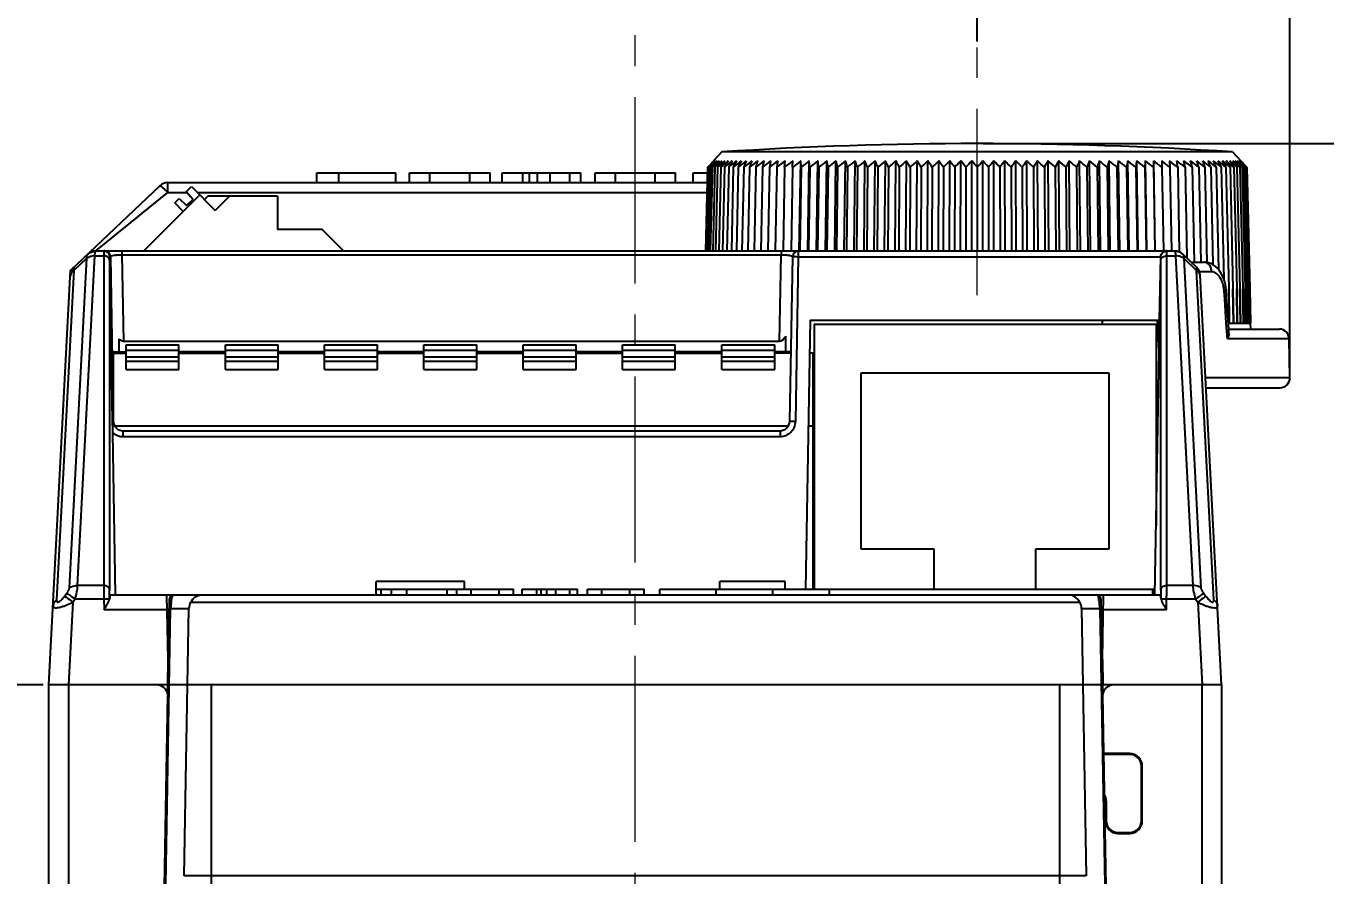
# Model space of a CAD drawing. Header units: millimetres. Extents: x 509 to 2449, y -194 to 649.
# Drawn here: x 2301.8 to 2368.3, y 471.9 to 515.4 of the extents above; entities that cross this region are included whole.
import ezdxf

# ---------------------------------------------------------------- set-up
doc = ezdxf.new("R2010")
doc.units = ezdxf.units.MM
doc.header["$PDMODE"] = 3
doc.header["$PDSIZE"] = 0.7
doc.linetypes.add('CENTER', pattern=[17.8, 10.75, -2.35, 2.35, -2.35])
doc.linetypes.add('CENTER2', pattern=[28.575, 19.05, -3.175, 3.175, -3.175])
doc.layers.get('0').update_dxf_attribs({"linetype": 'CONTINUOUS'})
doc.layers.get('Defpoints').update_dxf_attribs({"linetype": 'CONTINUOUS'})
doc.layers.add('3', color=112, linetype='CENTER', lineweight=15)
doc.layers.add('Dim', color=1, linetype='CONTINUOUS')
doc.layers.add('SU', color=7, linetype='CONTINUOUS')
doc.styles.add('OMI-1', font='arial.ttf', dxfattribs={"oblique": 1, "height": 3})
doc.dimstyles.new('1', dxfattribs={"dimtxt": 5, "dimasz": 2.5, "dimexe": 0.8, "dimexo": 0.3, "dimgap": 0.5, "dimtad": 1, "dimtoh": 1, "dimdec": 1, "dimzin": 0, "dimdsep": 46, "dimtxsty": 'OMI-1', "dimcen": 0, "dimclrd": 256, "dimclre": 256, "dimclrt": 256, "dimadec": 0, "dimazin": 0, "dimtfac": 0.8, "dimtdec": 1, "dimtix": 1, "dimtmove": 0, "dimatfit": 3, "dimfxl": 1, "dimtolj": 1, "dimtzin": 0, "dimarcsym": 0})

# ---------------------------------------------------------------- blocks, each defined once
blk = doc.blocks.new('*D4072')
at = {"layer": 'Defpoints', "color": 0}
for p in [(2350.425, 509.419), (2384.214, 353.378), (2399.547, 353.378)]:
    blk.add_point(p, dxfattribs=at)
at = {"layer": 'Dim', "lineweight": -2}
for p, q in [((2350.725, 509.419), (2400.347, 509.419)), ((2399.547, 506.919), (2399.547, 355.878)), ((2384.514, 353.378), (2400.347, 353.378))]:
    blk.add_line(p, q, dxfattribs=at)
at = {"layer": 'Dim'}
for points in [[(2399.963, 506.919), (2399.13, 506.919), (2399.547, 509.419)], [(2399.13, 355.878), (2399.963, 355.878), (2399.547, 353.378)]]:
    blk.add_solid(points, dxfattribs=at)
at = {"layer": 'Dim', "insert": (2397.515, 431.399), "char_height": 3, "attachment_point": 5, "rotation": 90, "style": 'OMI-1'}
blk.add_mtext('\\A1;156.0', dxfattribs=at)
blk = doc.blocks.new('*D4074')
at = {"layer": 'Defpoints', "color": 0}
for p in [(2290.528, 481.728), (2302.925, 481.728), (2304.525, 411.128)]:
    blk.add_point(p, dxfattribs=at)
at = {"layer": 'Dim', "lineweight": -2}
for p, q in [((2302.625, 481.728), (2289.728, 481.728)), ((2290.528, 413.628), (2290.528, 479.228)), ((2304.225, 411.128), (2289.728, 411.128))]:
    blk.add_line(p, q, dxfattribs=at)
at = {"layer": 'Dim'}
for points in [[(2290.945, 479.228), (2290.112, 479.228), (2290.528, 481.728)], [(2290.112, 413.628), (2290.945, 413.628), (2290.528, 411.128)]]:
    blk.add_solid(points, dxfattribs=at)
at = {"layer": 'Dim', "insert": (2288.497, 446.428), "char_height": 3, "attachment_point": 5, "rotation": 90, "style": 'OMI-1'}
blk.add_mtext('\\A1;70.6', dxfattribs=at)
blk = doc.blocks.new('*D4082')
at = {"layer": 'Defpoints', "color": 0}
for p in [(2350.425, 524.545), (2332.925, 521.402), (2350.425, 514.34)]:
    blk.add_point(p, dxfattribs=at)
at = {"layer": 'Dim', "lineweight": -2}
for p, q in [((2332.925, 521.702), (2332.925, 525.345)), ((2350.425, 514.64), (2350.425, 525.345)), ((2335.425, 524.545), (2347.925, 524.545))]:
    blk.add_line(p, q, dxfattribs=at)
at = {"layer": 'Dim'}
for points in [[(2335.425, 524.961), (2335.425, 524.128), (2332.925, 524.545)], [(2347.925, 524.128), (2347.925, 524.961), (2350.425, 524.545)]]:
    blk.add_solid(points, dxfattribs=at)
at = {"layer": 'Dim', "insert": (2341.675, 526.576), "char_height": 3, "attachment_point": 5, "style": 'OMI-1'}
blk.add_mtext('\\A1;17.5', dxfattribs=at)
blk = doc.blocks.new('*D4083')
at = {"layer": 'Defpoints', "color": 0}
for p in [(2332.925, 530.687), (2332.925, 530.17), (2366.416, 497.437)]:
    blk.add_point(p, dxfattribs=at)
at = {"layer": 'Dim', "lineweight": -2}
for p, q in [((2332.925, 530.47), (2332.925, 531.487)), ((2366.416, 497.737), (2366.416, 531.487)), ((2363.916, 530.687), (2335.425, 530.687))]:
    blk.add_line(p, q, dxfattribs=at)
at = {"layer": 'Dim'}
for points in [[(2335.425, 531.103), (2335.425, 530.27), (2332.925, 530.687)], [(2363.916, 530.27), (2363.916, 531.103), (2366.416, 530.687)]]:
    blk.add_solid(points, dxfattribs=at)
at = {"layer": 'Dim', "insert": (2349.671, 532.719), "char_height": 3, "attachment_point": 5, "style": 'OMI-1'}
blk.add_mtext('\\A1;33.5', dxfattribs=at)

msp = doc.modelspace()

# ---------------------------------------------------------------- linework, layer by layer
at = {"color": 7, "linetype": 'Continuous'}
for p, q in [((2337.36, 508.992), (2336.937, 508.54)), ((2363.491, 508.992), (2337.36, 508.992)), ((2363.491, 508.992), (2363.913, 508.54)), ((2336.631, 508.21), (2336.522, 503.928)), ((2336.655, 508.21), (2336.547, 503.928)), ((2336.704, 508.21), (2336.595, 503.928)), ((2336.701, 508.284), (2336.631, 508.21)), ((2336.728, 508.284), (2336.655, 508.21)), ((2336.776, 508.21), (2336.668, 503.928)), ((2336.79, 508.295), (2336.704, 508.21)), ((2336.872, 508.21), (2336.766, 503.928)), ((2336.853, 508.284), (2336.776, 508.21)), ((2336.952, 508.284), (2336.872, 508.21)), ((2336.993, 508.21), (2336.887, 503.928)), ((2336.9, 508.247), (2336.928, 508.284)), ((2336.944, 508.535), (2336.909, 508.499)), ((2336.912, 508.499), (2336.944, 508.535)), ((2336.979, 508.535), (2336.943, 508.499)), ((2336.949, 508.499), (2336.979, 508.535)), ((2336.98, 508.464), (2337.038, 508.535)), ((2337.074, 508.284), (2336.993, 508.21)), ((2337.136, 508.21), (2337.032, 503.928)), ((2337.041, 508.278), (2337.045, 508.284)), ((2337.066, 508.464), (2337.121, 508.535)), ((2337.231, 508.293), (2337.136, 508.21)), ((2337.175, 508.464), (2337.227, 508.535)), ((2337.303, 508.21), (2337.2, 503.928)), ((2337.412, 508.304), (2337.303, 508.21)), ((2337.412, 508.304), (2337.303, 508.21)), ((2337.307, 508.464), (2337.356, 508.535)), ((2337.493, 508.21), (2337.391, 503.928)), ((2337.463, 508.464), (2337.508, 508.535)), ((2337.706, 508.21), (2337.606, 503.928)), ((2337.941, 508.21), (2337.843, 503.928)), ((2338.198, 508.21), (2338.102, 503.928)), ((2338.476, 508.21), (2338.382, 503.928)), ((2338.776, 508.21), (2338.684, 503.928)), ((2339.096, 508.21), (2339.006, 503.928)), ((2339.435, 508.21), (2339.349, 503.928)), ((2339.794, 508.21), (2339.711, 503.928)), ((2340.172, 508.21), (2340.091, 503.928)), ((2340.567, 508.21), (2340.49, 503.928)), ((2340.567, 508.21), (2340.589, 508.535)), ((2340.98, 508.21), (2340.906, 503.928)), ((2340.98, 508.21), (2340.984, 508.535)), ((2341.32, 503.928), (2341.396, 508.535)), ((2341.41, 508.21), (2341.339, 503.928)), ((2341.41, 508.21), (2341.396, 508.535)), ((2341.751, 503.928), (2341.824, 508.535)), ((2341.855, 508.21), (2341.788, 503.928)), ((2342.198, 503.928), (2342.267, 508.535)), ((2342.315, 508.21), (2342.252, 503.928)), ((2342.659, 503.928), (2342.724, 508.535)), ((2342.79, 508.21), (2342.73, 503.928)), ((2343.134, 503.928), (2343.195, 508.535)), ((2343.278, 508.21), (2343.222, 503.928)), ((2343.621, 503.928), (2343.679, 508.535)), ((2343.778, 508.21), (2343.726, 503.928)), ((2344.121, 503.928), (2344.174, 508.535)), ((2344.291, 508.21), (2344.242, 503.928)), ((2344.631, 503.928), (2344.68, 508.535)), ((2344.813, 508.21), (2344.769, 503.928)), ((2345.152, 503.928), (2345.196, 508.535)), ((2345.346, 508.21), (2345.306, 503.928)), ((2345.682, 503.928), (2345.722, 508.535)), ((2345.888, 508.21), (2345.852, 503.928)), ((2346.22, 503.928), (2346.256, 508.535)), ((2346.437, 508.21), (2346.406, 503.928)), ((2346.766, 503.928), (2346.797, 508.535)), ((2346.994, 508.21), (2346.967, 503.928)), ((2347.318, 503.928), (2347.344, 508.535)), ((2347.557, 508.21), (2347.534, 503.928)), ((2347.875, 503.928), (2347.897, 508.535)), ((2348.124, 508.21), (2348.106, 503.928)), ((2348.437, 503.928), (2348.454, 508.535)), ((2348.696, 508.21), (2348.682, 503.928)), ((2349.003, 503.928), (2349.015, 508.535)), ((2349.271, 508.21), (2349.262, 503.928)), ((2349.571, 503.928), (2349.578, 508.535)), ((2349.848, 508.21), (2349.843, 503.928)), ((2350.14, 503.928), (2350.143, 508.535)), ((2350.425, 508.21), (2350.425, 503.928)), ((2350.71, 503.928), (2350.708, 508.535)), ((2351.003, 508.21), (2351.008, 503.928)), ((2351.28, 503.928), (2351.273, 508.535)), ((2351.58, 508.21), (2351.589, 503.928)), ((2351.848, 503.928), (2351.836, 508.535)), ((2352.155, 508.21), (2352.168, 503.928)), ((2352.413, 503.928), (2352.397, 508.535)), ((2352.726, 508.21), (2352.744, 503.928)), ((2352.975, 503.928), (2352.954, 508.535)), ((2353.294, 508.21), (2353.317, 503.928)), ((2353.533, 503.928), (2353.507, 508.535)), ((2353.857, 508.21), (2353.884, 503.928)), ((2354.085, 503.928), (2354.054, 508.535)), ((2354.413, 508.21), (2354.445, 503.928)), ((2354.63, 503.928), (2354.595, 508.535)), ((2354.963, 508.21), (2354.999, 503.928)), ((2355.169, 503.928), (2355.129, 508.535)), ((2355.504, 508.21), (2355.544, 503.928)), ((2355.699, 503.928), (2355.654, 508.535)), ((2356.037, 508.21), (2356.081, 503.928)), ((2356.219, 503.928), (2356.171, 508.535)), ((2356.56, 508.21), (2356.608, 503.928)), ((2356.73, 503.928), (2356.677, 508.535)), ((2357.072, 508.21), (2357.125, 503.928)), ((2357.229, 503.928), (2357.172, 508.535)), ((2357.573, 508.21), (2357.629, 503.928)), ((2357.717, 503.928), (2357.656, 508.535)), ((2358.061, 508.21), (2358.121, 503.928)), ((2358.192, 503.928), (2358.126, 508.535)), ((2358.535, 508.21), (2358.599, 503.928)), ((2358.653, 503.928), (2358.584, 508.535)), ((2358.996, 508.21), (2359.063, 503.928)), ((2359.099, 503.928), (2359.027, 508.535)), ((2359.454, 508.535), (2359.441, 508.21)), ((2359.441, 508.21), (2359.512, 503.928)), ((2359.531, 503.928), (2359.454, 508.535)), ((2359.866, 508.535), (2359.87, 508.21)), ((2359.87, 508.21), (2359.945, 503.928)), ((2360.262, 508.535), (2360.283, 508.21)), ((2360.283, 508.21), (2360.361, 503.928)), ((2360.679, 508.21), (2360.76, 503.881)), ((2361.056, 508.21), (2361.147, 503.567)), ((2361.415, 508.21), (2361.514, 503.35)), ((2361.755, 508.21), (2361.856, 503.35)), ((2362.075, 508.21), (2362.179, 503.335)), ((2362.374, 508.21), (2362.484, 503.226)), ((2362.653, 508.21), (2362.77, 502.978)), ((2362.91, 508.21), (2363.041, 502.483)), ((2363.145, 508.21), (2363.29, 501.989)), ((2363.343, 508.535), (2363.388, 508.464)), ((2363.357, 508.21), (2363.505, 501.989)), ((2363.547, 508.21), (2363.438, 508.304)), ((2363.547, 508.21), (2363.438, 508.304)), ((2363.495, 508.535), (2363.543, 508.464)), ((2363.547, 508.21), (2363.698, 501.989)), ((2363.714, 508.21), (2363.62, 508.293)), ((2363.624, 508.535), (2363.676, 508.464)), ((2363.714, 508.21), (2363.867, 501.989)), ((2363.73, 508.535), (2363.785, 508.464)), ((2363.858, 508.21), (2363.779, 508.282)), ((2363.806, 508.284), (2363.809, 508.278)), ((2363.813, 508.535), (2363.87, 508.464)), ((2363.858, 508.21), (2364.012, 501.989)), ((2363.872, 508.535), (2363.902, 508.499)), ((2363.907, 508.499), (2363.872, 508.535)), ((2363.978, 508.21), (2363.899, 508.284)), ((2363.907, 508.535), (2363.939, 508.499)), ((2363.941, 508.499), (2363.907, 508.535)), ((2363.923, 508.284), (2363.95, 508.247)), ((2363.978, 508.21), (2364.133, 501.989)), ((2364.075, 508.21), (2363.997, 508.284)), ((2364.147, 508.21), (2364.061, 508.295)), ((2364.075, 508.21), (2364.231, 501.989)), ((2364.195, 508.21), (2364.123, 508.284)), ((2364.147, 508.21), (2364.304, 501.989)), ((2364.22, 508.21), (2364.15, 508.284)), ((2364.195, 508.21), (2364.353, 501.989)), ((2364.22, 508.21), (2364.378, 501.989)), ((2316.639, 507.428), (2316.639, 507.928)), ((2316.639, 507.928), (2320.683, 507.928)), ((2317.757, 507.428), (2317.757, 507.928)), ((2320.684, 507.428), (2320.684, 507.928)), ((2321.381, 507.428), (2321.381, 507.928)), ((2321.381, 507.928), (2325.497, 507.928)), ((2322.423, 507.428), (2322.423, 507.928)), ((2324.456, 507.428), (2324.456, 507.928)), ((2325.497, 507.428), (2325.497, 507.928)), ((2326.125, 507.428), (2326.125, 507.928)), ((2326.125, 507.928), (2330.137, 507.928)), ((2327.177, 507.428), (2327.177, 507.928)), ((2327.508, 507.428), (2327.508, 507.928)), ((2327.919, 507.428), (2327.919, 507.928)), ((2328.577, 507.428), (2328.577, 507.928)), ((2329.583, 507.428), (2329.583, 507.928)), ((2330.138, 507.428), (2330.138, 507.928)), ((2330.867, 507.428), (2330.867, 507.928)), ((2330.867, 507.928), (2334.983, 507.928)), ((2331.909, 507.428), (2331.909, 507.928)), ((2333.942, 507.428), (2333.942, 507.928)), ((2334.983, 507.428), (2334.983, 507.928)), ((2335.892, 507.428), (2335.892, 507.928)), ((2335.892, 507.928), (2336.648, 507.928)), ((2304.037, 502.935), (2308.599, 507.264)), ((2305.502, 504.073), (2309.012, 506.916)), ((2309.012, 506.916), (2309.012, 507.428)), ((2309.012, 507.428), (2336.635, 507.428)), ((2309.012, 506.916), (2309.977, 506.916)), ((2309.943, 506.956), (2310.215, 507.228)), ((2310.3, 506.543), (2309.943, 506.956)), ((2310.215, 507.228), (2311.44, 506.003)), ((2310.527, 506.916), (2336.622, 506.916)), ((2310.645, 506.798), (2307.775, 503.928)), ((2309.37, 506.384), (2309.597, 506.61)), ((2309.8, 505.954), (2309.37, 506.384)), ((2309.597, 506.61), (2309.959, 506.248)), ((2309.959, 506.248), (2310.3, 506.543)), ((2311.065, 506.728), (2310.89, 506.553)), ((2314.615, 506.728), (2311.065, 506.728)), ((2312.165, 506.728), (2311.44, 506.003)), ((2314.615, 506.728), (2314.615, 505.028)), ((2305.947, 504.434), (2306.681, 505.028)), ((2306.681, 505.028), (2306.909, 505.212)), ((2316.905, 505.028), (2314.615, 505.028)), ((2318.005, 503.928), (2316.905, 505.028)), ((2305.634, 504.18), (2305.809, 504.322)), ((2303.98, 486.69), (2304.864, 503.554)), ((2304.204, 502.929), (2304.864, 503.554)), ((2304.395, 486.806), (2305.28, 503.678)), ((2305.28, 503.678), (2305.732, 503.678)), ((2305.31, 503.896), (2305.323, 503.928)), ((2305.323, 503.928), (2305.586, 504.141)), ((2305.323, 503.928), (2305.739, 503.928)), ((2305.732, 503.716), (2305.732, 503.678)), ((2305.732, 503.678), (2305.732, 486.806)), ((2305.857, 503.928), (2360.107, 503.928)), ((2306.039, 503.634), (2306.036, 503.766)), ((2306.039, 503.634), (2306.036, 503.634)), ((2306.186, 495.221), (2306.041, 503.633)), ((2306.07, 503.634), (2306.217, 495.22)), ((2306.665, 503.928), (2306.665, 503.731)), ((2306.665, 503.731), (2306.742, 499.315)), ((2306.665, 503.731), (2340.386, 503.731)), ((2340.309, 499.315), (2340.386, 503.731)), ((2340.386, 503.928), (2340.386, 503.731)), ((2340.834, 495.22), (2340.981, 503.634)), ((2341.134, 495.22), (2341.281, 503.634)), ((2341.281, 503.634), (2341.281, 503.928)), ((2341.281, 503.634), (2359.814, 503.634)), ((2359.756, 500.378), (2359.812, 503.634)), ((2360.114, 503.928), (2360.527, 503.928)), ((2360.118, 486.806), (2360.118, 503.678)), ((2360.118, 503.678), (2360.571, 503.678)), ((2360.527, 503.928), (2360.541, 503.896)), ((2360.571, 503.678), (2361.455, 486.806)), ((2360.94, 503.764), (2361.64, 503.099)), ((2360.987, 503.554), (2361.871, 486.69)), ((2360.987, 503.554), (2361.647, 502.929)), ((2302.925, 481.728), (2304.037, 502.935)), ((2304.204, 502.929), (2303.321, 486.074)), ((2306.032, 503.459), (2306.032, 486.587)), ((2359.819, 486.587), (2359.819, 503.459)), ((2361.376, 503.35), (2362.031, 503.35)), ((2362.53, 486.074), (2361.647, 502.929)), ((2362.408, 502.859), (2361.795, 502.859)), ((2362.925, 481.728), (2361.826, 502.696)), ((2363.083, 501.456), (2363.054, 501.876)), ((2363.227, 500.845), (2363.156, 501.901)), ((2363.324, 500.228), (2363.29, 501.989)), ((2363.29, 501.989), (2363.313, 500.228)), ((2363.539, 500.228), (2363.505, 501.989)), ((2363.505, 501.989), (2363.53, 500.228)), ((2363.731, 500.228), (2363.698, 501.989)), ((2363.698, 501.989), (2363.723, 500.228)), ((2363.9, 500.228), (2363.867, 501.989)), ((2363.867, 501.989), (2363.893, 500.228)), ((2364.045, 500.228), (2364.012, 501.989)), ((2364.012, 501.989), (2364.039, 500.228)), ((2364.166, 500.228), (2364.133, 501.989)), ((2364.133, 501.989), (2364.161, 500.228)), ((2364.263, 500.228), (2364.231, 501.989)), ((2364.231, 501.989), (2364.259, 500.228)), ((2364.336, 500.228), (2364.304, 501.989)), ((2364.304, 501.989), (2364.333, 500.228)), ((2364.385, 500.228), (2364.353, 501.989)), ((2364.353, 501.989), (2364.383, 500.228)), ((2364.378, 501.989), (2364.409, 500.228)), ((2364.378, 501.989), (2364.408, 500.228)), ((2363.168, 500.228), (2363.083, 501.456)), ((2341.875, 500.378), (2341.635, 486.628)), ((2341.875, 500.378), (2359.757, 500.378)), ((2356.83, 500.178), (2356.827, 500.378)), ((2359.729, 498.78), (2359.645, 500.378)), ((2359.729, 498.78), (2359.757, 500.378)), ((2363.222, 499.437), (2363.168, 500.228)), ((2363.289, 499.928), (2363.227, 500.845)), ((2363.269, 500.228), (2363.313, 500.228)), ((2363.324, 500.228), (2363.53, 500.228)), ((2363.539, 500.228), (2363.723, 500.228)), ((2363.731, 500.228), (2363.893, 500.228)), ((2363.9, 500.228), (2364.039, 500.228)), ((2364.045, 500.228), (2364.161, 500.228)), ((2364.166, 500.228), (2364.259, 500.228)), ((2364.263, 500.228), (2364.333, 500.228)), ((2364.354, 500.228), (2364.383, 500.228)), ((2364.385, 500.228), (2364.408, 500.228)), ((2364.417, 499.928), (2364.411, 500.228)), ((2340.625, 498.771), (2340.625, 499.572)), ((2342.075, 500.178), (2342.075, 486.628)), ((2342.075, 500.178), (2359.575, 500.178)), ((2359.575, 500.178), (2359.575, 489.863)), ((2363.302, 499.731), (2363.289, 499.928)), ((2363.289, 499.928), (2365.883, 499.928)), ((2306.525, 498.771), (2306.525, 499.431)), ((2306.742, 499.315), (2340.309, 499.315)), ((2306.875, 497.854), (2306.875, 499.128)), ((2306.875, 499.128), (2309.575, 499.128)), ((2306.875, 498.856), (2309.575, 498.856)), ((2309.575, 497.854), (2309.575, 499.128)), ((2311.955, 497.854), (2311.955, 499.128)), ((2311.955, 499.128), (2314.655, 499.128)), ((2311.955, 498.856), (2314.655, 498.856)), ((2314.655, 497.854), (2314.655, 499.128)), ((2317.035, 497.854), (2317.035, 499.128)), ((2317.035, 499.128), (2319.735, 499.128)), ((2317.035, 498.856), (2319.735, 498.856)), ((2319.735, 497.854), (2319.735, 499.128)), ((2322.115, 497.854), (2322.115, 499.128)), ((2322.115, 499.128), (2324.815, 499.128)), ((2322.115, 498.856), (2324.815, 498.856)), ((2324.815, 497.854), (2324.815, 499.128)), ((2327.195, 497.854), (2327.195, 499.128)), ((2327.195, 499.128), (2329.895, 499.128)), ((2327.195, 498.856), (2329.895, 498.856)), ((2329.895, 497.854), (2329.895, 499.128)), ((2332.275, 497.854), (2332.275, 499.128)), ((2332.275, 499.128), (2334.975, 499.128)), ((2332.275, 498.856), (2334.975, 498.856)), ((2334.975, 497.854), (2334.975, 499.128)), ((2337.355, 497.854), (2337.355, 499.128)), ((2337.355, 499.128), (2340.065, 499.128)), ((2337.355, 498.856), (2340.065, 498.856)), ((2340.065, 497.854), (2340.065, 499.128)), ((2366.382, 499.437), (2363.222, 499.437)), ((2366.416, 497.437), (2366.382, 499.437)), ((2306.155, 498.771), (2306.875, 498.771)), ((2306.225, 495.137), (2306.225, 498.698)), ((2306.225, 498.698), (2306.875, 498.698)), ((2306.875, 498.51), (2309.575, 498.51)), ((2306.875, 498.284), (2309.575, 498.284)), ((2311.955, 498.771), (2309.575, 498.771)), ((2309.575, 498.698), (2311.955, 498.698)), ((2311.955, 498.51), (2314.655, 498.51)), ((2311.955, 498.284), (2314.655, 498.284)), ((2317.035, 498.771), (2314.655, 498.771)), ((2314.655, 498.698), (2317.035, 498.698)), ((2317.035, 498.51), (2319.735, 498.51)), ((2317.035, 498.284), (2319.735, 498.284)), ((2322.115, 498.771), (2319.735, 498.771)), ((2319.735, 498.698), (2322.115, 498.698)), ((2320.495, 498.698), (2320.496, 498.771)), ((2322.115, 498.51), (2324.815, 498.51)), ((2322.115, 498.284), (2324.815, 498.284)), ((2327.195, 498.771), (2324.815, 498.771)), ((2324.815, 498.698), (2327.195, 498.698)), ((2327.195, 498.51), (2329.895, 498.51)), ((2327.195, 498.284), (2329.895, 498.284)), ((2332.275, 498.771), (2329.895, 498.771)), ((2329.895, 498.698), (2332.275, 498.698)), ((2332.275, 498.51), (2334.975, 498.51)), ((2332.275, 498.284), (2334.975, 498.284)), ((2337.355, 498.771), (2334.975, 498.771)), ((2334.975, 498.698), (2337.355, 498.698)), ((2337.355, 498.51), (2340.065, 498.51)), ((2337.355, 498.284), (2340.065, 498.284)), ((2340.896, 498.771), (2340.065, 498.771)), ((2340.895, 498.698), (2340.065, 498.698)), ((2342.025, 498.698), (2341.846, 498.698)), ((2342.025, 486.628), (2342.025, 498.698)), ((2359.515, 486.328), (2359.729, 498.78)), ((2306.875, 497.854), (2309.575, 497.854)), ((2311.955, 497.854), (2314.655, 497.854)), ((2317.035, 497.854), (2319.735, 497.854)), ((2322.115, 497.854), (2324.815, 497.854)), ((2327.195, 497.854), (2329.895, 497.854)), ((2332.275, 497.854), (2334.975, 497.854)), ((2337.355, 497.854), (2340.065, 497.854)), ((2344.475, 497.678), (2344.475, 488.678)), ((2357.175, 497.678), (2344.475, 497.678)), ((2357.175, 488.678), (2357.175, 497.678)), ((2342.025, 497.302), (2342.075, 497.302)), ((2366.416, 497.437), (2362.102, 497.437)), ((2362.129, 496.928), (2365.917, 496.928)), ((2342.025, 495.828), (2342.075, 495.828)), ((2306.284, 494.978), (2340.767, 494.978)), ((2341.781, 494.978), (2342.025, 494.978)), ((2306.193, 494.629), (2306.192, 494.69)), ((2306.336, 486.328), (2306.193, 494.629)), ((2306.717, 494.728), (2306.717, 494.434)), ((2306.717, 494.728), (2340.334, 494.728)), ((2306.717, 494.434), (2340.334, 494.434)), ((2340.334, 494.728), (2340.334, 494.434)), ((2342.025, 494.728), (2342.075, 494.728)), ((2342.025, 493.128), (2342.075, 493.128)), ((2342.075, 490.428), (2342.025, 490.428)), ((2344.475, 488.678), (2348.225, 488.678)), ((2348.225, 486.628), (2348.225, 488.678)), ((2353.425, 486.628), (2353.425, 488.678)), ((2353.425, 488.678), (2357.175, 488.678)), ((2319.662, 486.328), (2319.662, 487.014)), ((2324.188, 487.014), (2319.662, 487.014)), ((2324.188, 486.628), (2324.188, 487.014)), ((2337.262, 486.628), (2337.262, 487.014)), ((2340.588, 487.014), (2337.262, 487.014)), ((2340.588, 486.628), (2340.588, 487.014)), ((2303.73, 486.262), (2303.845, 486.411)), ((2305.732, 486.806), (2304.395, 486.806)), ((2306.04, 486.328), (2359.81, 486.328)), ((2309.025, 483.028), (2308.968, 486.328)), ((2319.662, 486.628), (2323.306, 486.628)), ((2319.925, 486.328), (2319.925, 486.628)), ((2320.454, 486.328), (2320.454, 486.628)), ((2321.243, 486.328), (2321.243, 486.628)), ((2323.306, 486.328), (2323.306, 486.628)), ((2323.306, 486.628), (2326.699, 486.628)), ((2323.798, 486.328), (2323.798, 486.628)), ((2324.532, 486.328), (2324.532, 486.628)), ((2325.965, 486.328), (2325.965, 486.628)), ((2326.699, 486.328), (2326.699, 486.628)), ((2327.142, 486.328), (2327.142, 486.628)), ((2327.142, 486.628), (2329.971, 486.628)), ((2327.883, 486.328), (2327.883, 486.628)), ((2328.117, 486.328), (2328.117, 486.628)), ((2328.407, 486.328), (2328.407, 486.628)), ((2328.871, 486.328), (2328.871, 486.628)), ((2329.58, 486.328), (2329.58, 486.628)), ((2329.971, 486.328), (2329.971, 486.628)), ((2330.485, 486.328), (2330.485, 486.628)), ((2330.485, 486.628), (2333.387, 486.628)), ((2331.22, 486.328), (2331.22, 486.628)), ((2332.653, 486.328), (2332.653, 486.628)), ((2333.387, 486.328), (2333.387, 486.628)), ((2334.176, 486.328), (2334.176, 486.628)), ((2334.176, 486.628), (2359.52, 486.628)), ((2337.074, 486.328), (2337.074, 486.628)), ((2339.973, 486.328), (2339.973, 486.628)), ((2342.871, 486.328), (2342.871, 486.628)), ((2356.825, 483.028), (2356.883, 486.328)), ((2359.406, 486.328), (2359.406, 486.628)), ((2359.425, 486.328), (2359.425, 486.628)), ((2359.816, 486.23), (2359.815, 486.178)), ((2361.455, 486.806), (2360.118, 486.806)), ((2362.006, 486.411), (2362.121, 486.262)), ((2304.146, 485.959), (2303.924, 481.728)), ((2304.146, 485.959), (2304.261, 486.109)), ((2305.737, 486.109), (2304.261, 486.109)), ((2305.737, 486.109), (2305.746, 485.57)), ((2308.981, 485.57), (2305.746, 485.57)), ((2308.36, 443.628), (2309.102, 486.132)), ((2308.905, 471.515), (2309.151, 485.637)), ((2309.151, 485.637), (2310.094, 485.637)), ((2309.855, 471.963), (2310.094, 485.637)), ((2310.181, 485.953), (2355.669, 485.953)), ((2355.757, 485.637), (2355.996, 471.963)), ((2355.757, 485.637), (2356.699, 485.637)), ((2356.699, 485.637), (2356.946, 471.515)), ((2356.748, 486.132), (2357.49, 443.628)), ((2360.105, 485.57), (2356.87, 485.57)), ((2360.105, 485.57), (2360.114, 486.109)), ((2361.59, 486.109), (2360.114, 486.109)), ((2361.59, 486.109), (2361.705, 485.959)), ((2361.705, 485.959), (2361.927, 481.728)), ((2309.078, 484.728), (2308.996, 484.728)), ((2309.073, 484.444), (2309.001, 484.444)), ((2356.855, 484.728), (2356.773, 484.728)), ((2356.85, 484.444), (2356.778, 484.444)), ((2309.003, 481.728), (2309.025, 483.028)), ((2356.825, 483.028), (2356.848, 481.728)), ((2302.925, 409.078), (2302.925, 481.728)), ((2309.003, 481.728), (2302.925, 481.728)), ((2303.925, 481.728), (2303.925, 410.828)), ((2362.925, 481.728), (2356.848, 481.728)), ((2361.925, 410.828), (2361.925, 481.728)), ((2362.925, 481.728), (2362.925, 409.078)), ((2358.225, 478.21), (2356.887, 478.21)), ((2358.225, 478.167), (2356.887, 478.167)), ((2358.225, 478.21), (2358.225, 478.167)), ((2358.823, 474.768), (2358.824, 477.568)), ((2358.867, 477.568), (2358.824, 477.568)), ((2358.867, 474.768), (2358.867, 477.568)), ((2356.983, 475.768), (2356.983, 474.768)), ((2357.027, 475.768), (2356.983, 475.768)), ((2357.027, 475.768), (2357.027, 474.768)), ((2356.983, 474.768), (2357.027, 474.768)), ((2358.867, 474.768), (2358.823, 474.768)), ((2357.625, 474.127), (2357.625, 474.171)), ((2357.625, 474.171), (2358.225, 474.171)), ((2357.625, 474.127), (2358.225, 474.127)), ((2358.225, 474.127), (2358.225, 474.171)), ((2355.996, 471.963), (2309.855, 471.963))]:
    msp.add_line(p, q, dxfattribs=at)
for points in [[(2307.154, 505.412), (2307.418, 505.626), (2307.7, 505.854), (2308.001, 506.097), (2308.319, 506.357), (2308.656, 506.63), (2309.012, 506.916)], [(2305.323, 503.928), (2305.328, 503.934), (2305.348, 503.95), (2305.384, 503.978), (2305.435, 504.018), (2305.502, 504.073)], [(2363.156, 501.901), (2363.136, 502.093), (2363.101, 502.275), (2363.052, 502.454), (2362.989, 502.622), (2362.912, 502.776), (2362.821, 502.917), (2362.719, 503.039), (2362.61, 503.14), (2362.494, 503.221), (2362.372, 503.282), (2362.249, 503.323), (2362.127, 503.345), (2362.031, 503.35)]]:
    msp.add_lwpolyline(points, dxfattribs=at)
for centre, radius, start, end in [((2350.425, 309.419), 200, 86.25439, 93.74561), ((2369.507, 476.837), 45.443, 135.83425, 136.21201), ((2369.485, 475.75), 46.167, 134.81766, 135.19602), ((2370.031, 480.178), 43.549, 139.43427, 139.78944), ((2369.297, 474.919), 46.59, 133.82059, 134.24478), ((2370.697, 481.06), 43.448, 140.89713, 141.20258), ((2369.448, 473.828), 47.43, 132.96707, 133.40992), ((2371.272, 482.128), 43.17, 142.40654, 142.70766), ((2369.591, 472.826), 48.193, 132.1884, 132.63068), ((2372.034, 483.166), 43.071, 144.03041, 144.32593), ((2369.775, 471.867), 48.944, 131.48101, 131.92251), ((2373.46, 483.872), 43.724, 145.77514, 146.17591), ((2369.948, 471.007), 49.605, 130.84122, 131.2656), ((2374.76, 484.833), 44.153, 147.64249, 148.03106), ((2370.143, 470.212), 50.222, 130.26604, 130.67061), ((2375.944, 486.022), 44.393, 149.52881, 150.01316), ((2371.916, 467.637), 53.209, 130.13623, 130.31131), ((2370.364, 469.48), 50.799, 129.75266, 130.13782), ((2371.138, 468.17), 52.162, 129.30102, 129.86), ((2378.065, 486.86), 45.658, 151.65962, 152.12093), ((2371.446, 467.51), 52.717, 128.90408, 129.46187), ((2380.821, 487.626), 47.565, 153.92315, 154.35719), ((2371.769, 466.929), 53.209, 128.5622, 129.11892), ((2384.452, 488.311), 50.353, 156.3189, 156.72116), ((2372.105, 466.429), 53.634, 128.27368, 128.82948), ((2389.334, 488.901), 54.399, 158.84412, 159.20986), ((2372.451, 466.014), 53.986, 128.03711, 128.59217), ((2396.1, 489.383), 60.337, 161.49341, 161.8178), ((2372.805, 465.689), 54.263, 127.85135, 128.40586), ((2405.898, 489.73), 69.311, 164.25842, 164.53671), ((2373.166, 465.454), 54.46, 127.71547, 128.26966), ((2421.052, 489.9), 83.645, 167.12759, 167.35532), ((2373.532, 465.311), 54.576, 127.62883, 128.18291), ((2447.088, 489.792), 108.863, 170.08618, 170.25938), ((2373.902, 465.263), 54.609, 127.59099, 128.1452), ((2501.161, 489.104), 162.119, 173.11641, 173.23182), ((2374.275, 465.309), 54.56, 127.60177, 128.15635), ((2374.651, 465.448), 54.427, 127.66124, 128.21642), ((2375.028, 465.681), 54.212, 127.76966, 128.3257), ((2196.751, 494.512), 145.749, 5.39281, 5.52085), ((2375.408, 466.005), 53.917, 127.92758, 128.48469), ((2242.592, 493.502), 100.802, 8.39014, 8.57648), ((2375.79, 466.419), 53.545, 128.13577, 128.69417), ((2265.835, 492.795), 78.483, 11.32772, 11.56924), ((2376.173, 466.919), 53.098, 128.39523, 128.95513), ((2279.787, 492.16), 65.488, 14.18732, 14.48011), ((2376.56, 467.503), 52.581, 128.70724, 129.26882), ((2289.027, 491.52), 57.238, 16.95335, 17.29298), ((2376.95, 468.166), 51.999, 129.07334, 129.63676), ((2295.556, 490.844), 51.737, 19.6132, 19.99486), ((2377.344, 468.903), 51.358, 129.49532, 130.0607), ((2300.384, 490.118), 47.972, 22.15722, 22.576), ((2377.746, 469.71), 50.664, 129.97526, 130.54269), ((2304.081, 489.336), 45.377, 24.57869, 25.02971), ((2378.155, 470.581), 49.924, 130.51554, 131.08505), ((2306.988, 488.498), 43.61, 26.87352, 27.35212), ((2378.576, 471.51), 49.147, 131.11884, 131.6904), ((2309.325, 487.604), 42.45, 29.03997, 29.54177), ((2379.01, 472.491), 48.341, 131.78813, 132.36164), ((2311.238, 486.659), 41.748, 31.07825, 31.59926), ((2379.462, 473.517), 47.516, 132.52672, 133.10201), ((2312.831, 485.667), 41.401, 32.99016, 33.52678), ((2379.936, 474.581), 46.684, 133.33825, 133.91503), ((2314.175, 484.634), 41.333, 34.77871, 35.32777), ((2380.438, 475.676), 45.855, 134.22666, 134.80453), ((2315.326, 483.564), 41.485, 36.44783, 37.00657), ((2380.974, 476.794), 45.043, 135.19625, 135.77466), ((2316.322, 482.466), 41.813, 38.00204, 38.56808), ((2381.553, 477.927), 44.263, 136.25162, 136.82986), ((2317.196, 481.346), 42.282, 39.44626, 40.01759), ((2382.184, 479.069), 43.53, 137.39764, 137.9748), ((2317.972, 480.211), 42.863, 40.7856, 41.36054), ((2382.879, 480.211), 42.863, 138.63946, 139.2144), ((2318.667, 479.069), 43.53, 42.0252, 42.60236), ((2383.654, 481.346), 42.282, 139.98241, 140.55374), ((2319.298, 477.927), 44.263, 43.17014, 43.74838), ((2384.528, 482.466), 41.813, 141.43192, 141.99796), ((2319.877, 476.794), 45.043, 44.22534, 44.80375), ((2385.525, 483.564), 41.485, 142.99343, 143.55217), ((2320.413, 475.676), 45.855, 45.19547, 45.77334), ((2386.675, 484.634), 41.333, 144.67223, 145.22129), ((2320.915, 474.581), 46.684, 46.08497, 46.66175), ((2388.02, 485.667), 41.401, 146.47322, 147.00984), ((2321.389, 473.517), 47.516, 46.89799, 47.47328), ((2389.612, 486.659), 41.748, 148.40074, 148.92175), ((2321.841, 472.491), 48.341, 47.63836, 48.21187), ((2391.526, 487.604), 42.45, 150.45823, 150.96003), ((2322.275, 471.51), 49.147, 48.3096, 48.88116), ((2393.863, 488.498), 43.61, 152.64788, 153.12648), ((2322.696, 470.581), 49.924, 48.91495, 49.48446), ((2396.77, 489.336), 45.377, 154.97029, 155.42131), ((2323.105, 469.71), 50.664, 49.45731, 50.02474), ((2400.466, 490.118), 47.972, 157.424, 157.84278), ((2323.506, 468.903), 51.358, 49.9393, 50.50468), ((2405.295, 490.844), 51.737, 160.00514, 160.3868), ((2323.901, 468.166), 51.999, 50.36324, 50.92666), ((2411.823, 491.52), 57.238, 162.70702, 163.04665), ((2324.291, 467.503), 52.581, 50.73118, 51.29276), ((2421.064, 492.16), 65.488, 165.51989, 165.81268), ((2324.677, 466.919), 53.098, 51.04487, 51.60477), ((2435.015, 492.795), 78.483, 168.43076, 168.67228), ((2325.061, 466.419), 53.545, 51.30583, 51.86423), ((2458.258, 493.502), 100.802, 171.42352, 171.60986), ((2325.443, 466.005), 53.917, 51.51531, 52.07242), ((2504.1, 494.512), 145.749, 174.47915, 174.60719), ((2325.822, 465.681), 54.212, 51.6743, 52.23034), ((2326.2, 465.448), 54.427, 51.78358, 52.33876), ((2326.576, 465.309), 54.56, 51.84365, 52.39823), ((2326.949, 465.263), 54.609, 51.8548, 52.40901), ((2199.69, 489.104), 162.119, 6.76818, 6.88359), ((2327.319, 465.311), 54.576, 51.81709, 52.37117), ((2253.763, 489.792), 108.863, 9.74062, 9.91382), ((2327.685, 465.454), 54.46, 51.73034, 52.28453), ((2279.799, 489.9), 83.645, 12.64468, 12.87241), ((2328.046, 465.689), 54.263, 51.59414, 52.14865), ((2294.953, 489.73), 69.311, 15.46329, 15.74158), ((2328.4, 466.014), 53.986, 51.40783, 51.96289), ((2304.751, 489.383), 60.337, 18.1822, 18.50659), ((2328.746, 466.429), 53.634, 51.17052, 51.72632), ((2311.517, 488.901), 54.399, 20.79014, 21.15588), ((2329.081, 466.929), 53.209, 50.88108, 51.4378), ((2329.405, 467.51), 52.717, 50.53813, 51.09592), ((2316.399, 488.311), 50.353, 23.27884, 23.6811), ((2329.713, 468.17), 52.162, 50.14, 50.69898), ((2320.03, 487.626), 47.565, 25.64281, 26.07685), ((2330.487, 469.48), 50.799, 49.86218, 50.24734), ((2322.786, 486.86), 45.658, 27.87907, 28.34038), ((2330.708, 470.212), 50.222, 49.32939, 49.73396), ((2324.906, 486.022), 44.393, 29.98684, 30.47119), ((2328.935, 467.637), 53.209, 49.68869, 49.86377), ((2330.903, 471.007), 49.605, 48.7344, 49.15878), ((2326.091, 484.833), 44.153, 31.96894, 32.35751), ((2331.067, 471.857), 48.957, 48.07433, 48.51895), ((2327.391, 483.872), 43.724, 33.82409, 34.22487), ((2331.259, 472.826), 48.193, 47.36931, 47.8116), ((2328.817, 483.166), 43.071, 35.67407, 35.9696), ((2331.403, 473.828), 47.43, 46.59008, 47.03293), ((2329.578, 482.128), 43.17, 37.29235, 37.59346), ((2331.554, 474.919), 46.59, 45.75522, 46.17941), ((2330.154, 481.06), 43.448, 38.79742, 39.10287), ((2330.819, 480.178), 43.549, 40.21056, 40.56573), ((2331.366, 475.75), 46.167, 44.80397, 45.18234), ((2331.344, 476.837), 45.443, 43.78799, 44.16574), ((2309.012, 506.828), 0.6, 90, 133.5), ((2305.323, 503.329), 0.6, 90.00667, 133.5092), ((2305.276, 502.886), 0.793, 89.75294, 100.76464), ((2305.732, 503.285), 0.393, 82.46395, 89.97043), ((2305.736, 503.635), 0.293, 83.41694, 89.97252), ((2305.77, 503.628), 0.3, 1, 91.25268), ((2305.734, 503.622), 0.307, 66.47037, 83.377), ((2305.738, 503.63), 0.298, 60.4647, 66.45356), ((2305.738, 503.631), 0.297, 50.43468, 60.41897), ((2314.484, 503.468), 8.452, 179.58444, 179.88507), ((2305.741, 503.628), 0.298, 1.03654, 10.79221), ((2306.5, 502.109), 1.616, 96.88182, 98.41109), ((2341.281, 503.628), 0.3, 90, 179), ((2360.119, 503.285), 0.393, 90.02957, 97.53605), ((2360.107, 503.637), 0.292, 89.99843, 97.60811), ((2360.527, 503.328), 0.6, 46.5, 90), ((2357.921, 503.561), 2.653, 2.5374, 3.17264), ((2360.577, 502.892), 0.786, 79.28357, 90.39502), ((2304.623, 502.664), 0.6, 133.5, 177), ((2317.878, 503.459), 11.846, 179.87519, 180.00212), ((2361.227, 502.664), 0.6, 3, 46.5), ((2362.031, 503.066), 0.284, 83.9598, 89.99432), ((2304.357, 502.608), 0.337, 170.47554, 176.98455), ((2361.494, 502.608), 0.337, 3.01545, 9.52445), ((2361.19, 501.748), 1.869, 3.93106, 10.65082), ((2362.967, 499.709), 0.335, 358.57685, 3.75514), ((2365.882, 499.428), 0.5, 1, 90), ((2365.917, 497.428), 0.5, 270, 1), ((2306.717, 495.228), 0.5, 181, 270), ((2340.334, 495.228), 0.5, 270, 359), ((2306.717, 495.237), 0.804, 253.12252, 269.95851), ((2340.334, 495.234), 0.8, 270.00035, 314.05752), ((2320.886, 486.587), 14.854, 180.00305, 180.14513), ((2309.302, 486.128), 0.2, 90, 179), ((2356.549, 486.128), 0.2, 1, 90), ((2316.784, 484.98), 7.662, 174.56339, 175.07805), ((2315.959, 485.058), 6.832, 174.0109, 174.56407), ((2315.178, 485.14), 6.047, 173.41469, 174.01173), ((2314.368, 485.234), 5.231, 172.76227, 173.41731), ((2354.129, 485.619), 2.557, 9.60724, 10.48971), ((2351.947, 485.292), 4.764, 7.03853, 7.57784), ((2350.911, 485.165), 5.808, 5.63355, 7.02483), ((2349.235, 484.995), 7.492, 4.91911, 5.6758), ((2308.425, 481.128), 0.6, 9.17599, 90), ((2357.425, 481.128), 0.6, 90, 170.82401), ((2358.225, 477.568), 0.642, 0, 90), ((2356.425, 475.768), 0.558, 0, 26.13943), ((2357.625, 474.768), 0.642, 180, 270), ((2358.225, 474.768), 0.642, 270, 0)]:
    msp.add_arc(centre, radius, start, end, dxfattribs=at)
for centre, major_axis, ratio, start_param, end_param in [((2340.336, 501.07), (0.031, 1.754), 0.341974, -3.135624, -2.587899), ((2306.715, 501.07), (-0.031, 1.754), 0.341974, 2.769807, 3.135624), ((2306.054, 485.528), (-0.014, 0.8), 0.015398, -0.000269, 0.623), ((2359.796, 485.528), (0.014, 0.8), 0.015398, -0.623, 0.000269), ((2312.215, 484.828), (2.05, -1.097), 0.499313, 3.113762, 3.392264), ((2353.636, 484.828), (2.05, 1.097), 0.499313, -0.250671, 0.02783), ((2358.225, 477.569), (0, 0.599), 1, -1.571101, 0), ((2356.425, 475.768), (0, 0.602), 1, -1.570492, -0.97902), ((2357.625, 474.769), (0, 0.598), 1, -4.712084, -3.141593), ((2358.225, 474.769), (0, 0.598), 1, -3.141593, -1.571101), ((2308.335, 470.839), (1.428, 1.403), 0.371584, -0.377709, -0.361509), ((2357.516, 470.839), (1.428, -1.403), 0.371584, -2.780083, -2.763883)]:
    msp.add_ellipse(centre, major_axis=major_axis, ratio=ratio, start_param=start_param, end_param=end_param, dxfattribs=at)
for points, knots in [([(2308.599, 507.264), (2308.602, 507.267), (2308.621, 507.262), (2308.646, 507.247), (2308.687, 507.218), (2308.761, 507.158), (2308.872, 507.056), (2308.963, 506.966), (2309.012, 506.916)], [0, 0, 0, 0, 0.027295, 0.085199, 0.175763, 0.297074, 0.616231, 1, 1, 1, 1]), ([(2304.863, 503.554), (2304.861, 503.576), (2304.855, 503.642), (2304.864, 503.72), (2304.897, 503.751)], [0, 0, 0, 0, 0.32998, 1, 1, 1, 1]), ([(2304.864, 503.554), (2304.882, 503.568), (2304.964, 503.619), (2305.056, 503.651), (2305.128, 503.664)], [0, 0, 0, 0, 0.239957, 1, 1, 1, 1]), ([(2304.897, 503.751), (2304.95, 503.802), (2305.082, 503.882), (2305.235, 503.901), (2305.31, 503.896)], [0, 0, 0, 0, 0.495248, 1, 1, 1, 1]), ([(2305.28, 503.678), (2305.282, 503.723), (2305.287, 503.796), (2305.299, 503.87), (2305.31, 503.896)], [0, 0, 0, 0, 0.606115, 1, 1, 1, 1]), ([(2305.736, 503.928), (2305.735, 503.928), (2305.736, 503.921), (2305.734, 503.913), (2305.734, 503.895), (2305.733, 503.86), (2305.733, 503.799), (2305.732, 503.746), (2305.732, 503.716)], [0, 0, 0, 0, 0.016674, 0.065244, 0.145668, 0.257453, 0.571804, 1, 1, 1, 1]), ([(2306.032, 503.459), (2306.031, 503.512), (2305.964, 503.626), (2305.847, 503.667), (2305.784, 503.675)], [0, 0, 0, 0, 0.453891, 1, 1, 1, 1]), ([(2305.84, 503.912), (2305.888, 503.894), (2305.977, 503.833), (2306.024, 503.735), (2306.033, 503.684)], [0, 0, 0, 0, 0.500276, 1, 1, 1, 1]), ([(2306.036, 503.634), (2306.034, 503.634), (2306.036, 503.62), (2306.032, 503.605), (2306.033, 503.569), (2306.033, 503.544), (2306.032, 503.529)], [0, 0, 0, 0, 0.065214, 0.255968, 0.569489, 1, 1, 1, 1]), ([(2306.103, 503.667), (2306.112, 503.671), (2306.163, 503.691), (2306.218, 503.701), (2306.263, 503.708)], [0, 0, 0, 0, 0.180343, 1, 1, 1, 1]), ([(2306.306, 503.713), (2306.332, 503.717), (2306.452, 503.728), (2306.571, 503.732), (2306.665, 503.731)], [0, 0, 0, 0, 0.221832, 1, 1, 1, 1]), ([(2340.386, 503.731), (2340.406, 503.731), (2340.485, 503.731), (2340.563, 503.728), (2340.621, 503.725)], [0, 0, 0, 0, 0.25801, 1, 1, 1, 1]), ([(2340.621, 503.725), (2340.651, 503.723), (2340.747, 503.714), (2340.844, 503.702), (2340.907, 503.682)], [0, 0, 0, 0, 0.309945, 1, 1, 1, 1]), ([(2340.907, 503.682), (2340.927, 503.677), (2340.954, 503.669), (2340.981, 503.644), (2340.981, 503.634)], [0, 0, 0, 0, 0.659722, 1, 1, 1, 1]), ([(2340.981, 503.634), (2340.981, 503.636), (2340.993, 503.633), (2341.006, 503.637), (2341.035, 503.635), (2341.071, 503.636), (2341.116, 503.636), (2341.187, 503.635), (2341.243, 503.634), (2341.281, 503.634)], [0, 0, 0, 0, 0.019706, 0.076639, 0.168835, 0.293106, 0.444561, 0.617977, 1, 1, 1, 1]), ([(2359.812, 503.634), (2359.813, 503.71), (2359.873, 503.853), (2360.007, 503.918), (2360.069, 503.926)], [0, 0, 0, 0, 0.551407, 1, 1, 1, 1]), ([(2359.819, 503.459), (2359.819, 503.483), (2359.818, 503.527), (2359.818, 503.577), (2359.817, 503.606), (2359.817, 503.621), (2359.815, 503.628), (2359.815, 503.634), (2359.814, 503.634)], [0, 0, 0, 0, 0.426021, 0.740696, 0.852957, 0.933881, 0.982857, 1, 1, 1, 1]), ([(2359.819, 503.459), (2359.82, 503.512), (2359.887, 503.626), (2360.004, 503.667), (2360.067, 503.675)], [0, 0, 0, 0, 0.453891, 1, 1, 1, 1]), ([(2360.118, 503.678), (2360.118, 503.714), (2360.118, 503.775), (2360.118, 503.847), (2360.117, 503.889), (2360.117, 503.911), (2360.115, 503.92), (2360.116, 503.928), (2360.114, 503.928)], [0, 0, 0, 0, 0.426278, 0.741132, 0.85344, 0.934367, 0.983265, 1, 1, 1, 1]), ([(2360.954, 503.751), (2360.9, 503.802), (2360.769, 503.882), (2360.616, 503.901), (2360.541, 503.896)], [0, 0, 0, 0, 0.495247, 1, 1, 1, 1]), ([(2360.541, 503.896), (2360.551, 503.873), (2360.562, 503.809), (2360.567, 503.746), (2360.569, 503.708)], [0, 0, 0, 0, 0.399339, 1, 1, 1, 1]), ([(2360.987, 503.554), (2360.968, 503.568), (2360.887, 503.619), (2360.794, 503.651), (2360.723, 503.665)], [0, 0, 0, 0, 0.240195, 1, 1, 1, 1]), ([(2360.954, 503.751), (2360.963, 503.742), (2361.001, 503.683), (2360.994, 503.609), (2360.987, 503.554)], [0, 0, 0, 0, 0.186583, 1, 1, 1, 1]), ([(2304.137, 502.873), (2304.122, 502.858), (2304.069, 502.798), (2304.034, 502.722), (2304.025, 502.664)], [0, 0, 0, 0, 0.263178, 1, 1, 1, 1]), ([(2304.044, 502.936), (2304.043, 502.936), (2304.04, 502.936), (2304.038, 502.936), (2304.037, 502.935)], [0, 0, 0, 0, 0.64376, 1, 1, 1, 1]), ([(2304.083, 502.925), (2304.079, 502.926), (2304.066, 502.93), (2304.053, 502.934), (2304.044, 502.936)], [0, 0, 0, 0, 0.330398, 1, 1, 1, 1]), ([(2304.21, 503.099), (2304.196, 503.086), (2304.193, 503.02), (2304.198, 502.966), (2304.204, 502.929)], [0, 0, 0, 0, 0.336739, 1, 1, 1, 1]), ([(2361.647, 502.929), (2361.652, 502.966), (2361.657, 503.02), (2361.654, 503.086), (2361.64, 503.099)], [0, 0, 0, 0, 0.663184, 1, 1, 1, 1]), ([(2361.714, 502.873), (2361.729, 502.858), (2361.781, 502.798), (2361.816, 502.722), (2361.826, 502.664)], [0, 0, 0, 0, 0.263178, 1, 1, 1, 1]), ([(2362.061, 503.349), (2362.108, 503.344), (2362.204, 503.307), (2362.359, 503.151), (2362.406, 502.975), (2362.408, 502.859)], [0, 0, 0, 0, 0.21918, 0.459634, 1, 1, 1, 1]), ([(2362.904, 502.472), (2362.851, 502.578), (2362.726, 502.767), (2362.507, 502.859), (2362.408, 502.859)], [0, 0, 0, 0, 0.545199, 1, 1, 1, 1]), ([(2363.026, 502.093), (2363.02, 502.127), (2362.991, 502.257), (2362.947, 502.384), (2362.904, 502.472)], [0, 0, 0, 0, 0.259629, 1, 1, 1, 1]), ([(2363.054, 501.876), (2363.069, 501.878), (2363.094, 501.882), (2363.127, 501.889), (2363.144, 501.894), (2363.156, 501.898), (2363.156, 501.901)], [0, 0, 0, 0, 0.417673, 0.728252, 0.921827, 1, 1, 1, 1]), ([(2363.302, 499.701), (2363.302, 499.68), (2363.292, 499.588), (2363.256, 499.5), (2363.222, 499.437)], [0, 0, 0, 0, 0.228268, 1, 1, 1, 1]), ([(2306.186, 495.221), (2306.194, 495.221), (2306.2, 495.218), (2306.217, 495.222), (2306.217, 495.22)], [0, 0, 0, 0, 0.744762, 1, 1, 1, 1]), ([(2306.192, 494.69), (2306.192, 494.736), (2306.189, 494.913), (2306.188, 495.09), (2306.186, 495.221)], [0, 0, 0, 0, 0.257771, 1, 1, 1, 1]), ([(2340.834, 495.22), (2340.834, 495.222), (2340.846, 495.219), (2340.859, 495.223), (2340.888, 495.221), (2340.924, 495.222), (2340.969, 495.222), (2341.04, 495.221), (2341.096, 495.22), (2341.134, 495.22)], [0, 0, 0, 0, 0.019706, 0.076639, 0.168835, 0.293106, 0.444561, 0.617977, 1, 1, 1, 1]), ([(2340.89, 494.659), (2340.965, 494.731), (2341.087, 494.907), (2341.132, 495.116), (2341.134, 495.22)], [0, 0, 0, 0, 0.500019, 1, 1, 1, 1]), ([(2303.376, 485.962), (2303.406, 485.96), (2303.474, 485.995), (2303.593, 486.094), (2303.677, 486.193), (2303.73, 486.262)], [0, 0, 0, 0, 0.191124, 0.446355, 1, 1, 1, 1]), ([(2303.73, 486.262), (2303.756, 486.245), (2303.897, 486.148), (2304.034, 486.045), (2304.146, 485.959)], [0, 0, 0, 0, 0.177207, 1, 1, 1, 1]), ([(2303.845, 486.411), (2303.88, 486.457), (2303.937, 486.543), (2303.977, 486.643), (2303.98, 486.69)], [0, 0, 0, 0, 0.546702, 1, 1, 1, 1]), ([(2303.845, 486.411), (2303.87, 486.395), (2304.012, 486.298), (2304.149, 486.195), (2304.261, 486.109)], [0, 0, 0, 0, 0.177207, 1, 1, 1, 1]), ([(2303.98, 486.69), (2304.008, 486.71), (2304.135, 486.782), (2304.285, 486.809), (2304.395, 486.806)], [0, 0, 0, 0, 0.237487, 1, 1, 1, 1]), ([(2304.261, 486.109), (2304.299, 486.233), (2304.358, 486.463), (2304.393, 486.699), (2304.395, 486.806)], [0, 0, 0, 0, 0.548312, 1, 1, 1, 1]), ([(2306.032, 486.587), (2306.03, 486.647), (2305.944, 486.774), (2305.805, 486.806), (2305.732, 486.806)], [0, 0, 0, 0, 0.450795, 1, 1, 1, 1]), ([(2305.732, 486.806), (2305.732, 486.758), (2305.733, 486.525), (2305.735, 486.293), (2305.737, 486.109)], [0, 0, 0, 0, 0.208554, 1, 1, 1, 1]), ([(2306.036, 486.178), (2306.035, 486.212), (2306.034, 486.336), (2306.032, 486.46), (2306.032, 486.55)], [0, 0, 0, 0, 0.275887, 1, 1, 1, 1]), ([(2309.219, 486.144), (2309.23, 486.191), (2309.245, 486.252), (2309.275, 486.314), (2309.294, 486.328), (2309.302, 486.328)], [0, 0, 0, 0, 0.698492, 0.888336, 1, 1, 1, 1]), ([(2310.181, 485.953), (2310.247, 486.061), (2310.391, 486.242), (2310.616, 486.328), (2310.715, 486.328)], [0, 0, 0, 0, 0.55962, 1, 1, 1, 1]), ([(2355.669, 485.953), (2355.604, 486.061), (2355.46, 486.242), (2355.235, 486.328), (2355.136, 486.328)], [0, 0, 0, 0, 0.55962, 1, 1, 1, 1]), ([(2356.549, 486.328), (2356.558, 486.328), (2356.58, 486.308), (2356.614, 486.227), (2356.632, 486.147), (2356.643, 486.084)], [0, 0, 0, 0, 0.102584, 0.289483, 1, 1, 1, 1]), ([(2359.819, 486.587), (2359.819, 486.561), (2359.818, 486.443), (2359.817, 486.324), (2359.816, 486.23)], [0, 0, 0, 0, 0.212431, 1, 1, 1, 1]), ([(2359.819, 486.587), (2359.82, 486.647), (2359.907, 486.774), (2360.045, 486.806), (2360.118, 486.806)], [0, 0, 0, 0, 0.450795, 1, 1, 1, 1]), ([(2360.114, 486.109), (2360.114, 486.174), (2360.117, 486.407), (2360.118, 486.639), (2360.118, 486.806)], [0, 0, 0, 0, 0.281339, 1, 1, 1, 1]), ([(2361.871, 486.69), (2361.843, 486.71), (2361.716, 486.782), (2361.566, 486.809), (2361.455, 486.806)], [0, 0, 0, 0, 0.237488, 1, 1, 1, 1]), ([(2361.455, 486.806), (2361.458, 486.699), (2361.492, 486.463), (2361.552, 486.233), (2361.59, 486.109)], [0, 0, 0, 0, 0.451497, 1, 1, 1, 1]), ([(2362.006, 486.411), (2361.98, 486.395), (2361.839, 486.298), (2361.702, 486.195), (2361.59, 486.109)], [0, 0, 0, 0, 0.177207, 1, 1, 1, 1]), ([(2362.121, 486.262), (2362.095, 486.245), (2361.954, 486.148), (2361.817, 486.045), (2361.705, 485.959)], [0, 0, 0, 0, 0.177207, 1, 1, 1, 1]), ([(2361.871, 486.69), (2361.873, 486.643), (2361.914, 486.543), (2361.971, 486.457), (2362.006, 486.411)], [0, 0, 0, 0, 0.453086, 1, 1, 1, 1]), ([(2362.121, 486.262), (2362.155, 486.217), (2362.208, 486.153), (2362.285, 486.074), (2362.343, 486.021), (2362.401, 485.982), (2362.455, 485.958), (2362.506, 485.967), (2362.52, 485.994), (2362.524, 486.006)], [0, 0, 0, 0, 0.309737, 0.462173, 0.60886, 0.742266, 0.849273, 0.925804, 1, 1, 1, 1]), ([(2303.137, 485.771), (2303.136, 485.752), (2303.148, 485.707), (2303.22, 485.673), (2303.319, 485.669), (2303.451, 485.688), (2303.608, 485.73), (2303.846, 485.815), (2304.026, 485.898), (2304.146, 485.959)], [0, 0, 0, 0, 0.052001, 0.11147, 0.199285, 0.319869, 0.468393, 0.636557, 1, 1, 1, 1]), ([(2303.321, 486.074), (2303.269, 486.037), (2303.18, 485.95), (2303.14, 485.829), (2303.137, 485.771)], [0, 0, 0, 0, 0.522426, 1, 1, 1, 1]), ([(2303.321, 486.074), (2303.319, 486.048), (2303.32, 486.011), (2303.345, 485.971), (2303.366, 485.963), (2303.376, 485.962)], [0, 0, 0, 0, 0.551649, 0.774883, 1, 1, 1, 1]), ([(2306.024, 486.103), (2305.989, 486.108), (2305.892, 486.109), (2305.797, 486.11), (2305.737, 486.109)], [0, 0, 0, 0, 0.37734, 1, 1, 1, 1]), ([(2305.746, 485.57), (2305.801, 485.663), (2305.903, 485.834), (2306, 486.013), (2306.024, 486.103)], [0, 0, 0, 0, 0.537629, 1, 1, 1, 1]), ([(2309.092, 485.533), (2309.092, 485.542), (2309.098, 485.583), (2309.126, 485.619), (2309.151, 485.637)], [0, 0, 0, 0, 0.238433, 1, 1, 1, 1]), ([(2309.178, 485.893), (2309.18, 485.908), (2309.187, 485.961), (2309.195, 486.015), (2309.202, 486.053)], [0, 0, 0, 0, 0.275031, 1, 1, 1, 1]), ([(2309.202, 486.053), (2309.203, 486.061), (2309.209, 486.092), (2309.214, 486.122), (2309.219, 486.144)], [0, 0, 0, 0, 0.270367, 1, 1, 1, 1]), ([(2356.65, 486.046), (2356.652, 486.036), (2356.659, 485.994), (2356.665, 485.952), (2356.669, 485.92)], [0, 0, 0, 0, 0.230472, 1, 1, 1, 1]), ([(2356.759, 485.533), (2356.759, 485.542), (2356.753, 485.583), (2356.725, 485.619), (2356.699, 485.637)], [0, 0, 0, 0, 0.238432, 1, 1, 1, 1]), ([(2360.114, 486.109), (2360.054, 486.11), (2359.958, 486.109), (2359.862, 486.108), (2359.826, 486.103)], [0, 0, 0, 0, 0.62266, 1, 1, 1, 1]), ([(2359.826, 486.103), (2359.851, 486.013), (2359.947, 485.834), (2360.049, 485.663), (2360.105, 485.57)], [0, 0, 0, 0, 0.462372, 1, 1, 1, 1]), ([(2361.705, 485.959), (2361.825, 485.898), (2362.004, 485.815), (2362.242, 485.731), (2362.399, 485.688), (2362.531, 485.669), (2362.63, 485.673), (2362.703, 485.707), (2362.714, 485.752), (2362.713, 485.771)], [0, 0, 0, 0, 0.363166, 0.531218, 0.679725, 0.800409, 0.888379, 0.94796, 1, 1, 1, 1]), ([(2362.53, 486.074), (2362.582, 486.037), (2362.671, 485.95), (2362.71, 485.829), (2362.713, 485.771)], [0, 0, 0, 0, 0.522426, 1, 1, 1, 1])]:
    msp.add_open_spline(points, degree=3, knots=knots, dxfattribs=at)
for points in [[(2305.763, 503.93), (2305.789, 503.927), (2305.815, 503.921), (2305.84, 503.912)], [(2306.036, 503.634), (2306.035, 503.717), (2305.992, 503.806), (2305.927, 503.86)], [(2359.814, 503.634), (2359.816, 503.719), (2359.86, 503.809), (2359.927, 503.862)], [(2359.927, 503.862), (2359.978, 503.904), (2360.048, 503.928), (2360.114, 503.928)], [(2304.204, 502.929), (2304.18, 502.912), (2304.158, 502.893), (2304.137, 502.873)], [(2361.647, 502.929), (2361.67, 502.912), (2361.693, 502.893), (2361.714, 502.873)], [(2306.193, 494.629), (2306.277, 494.556), (2306.378, 494.5), (2306.484, 494.468)], [(2306.036, 486.178), (2306.036, 486.153), (2306.031, 486.127), (2306.024, 486.103)], [(2359.815, 486.178), (2359.815, 486.153), (2359.82, 486.127), (2359.826, 486.103)], [(2362.524, 486.006), (2362.53, 486.028), (2362.531, 486.051), (2362.53, 486.074)]]:
    msp.add_open_spline(points, degree=3, dxfattribs=at)
at = {"layer": '3', "linetype": 'CENTER2', "ltscale": 0.5}
for p, q in [((2332.925, 330.817), (2332.925, 539.251)), ((2350.425, 501.666), (2350.425, 514.34))]:
    msp.add_line(p, q, dxfattribs=at)
at = {"layer": 'SU', "color": 7, "linetype": 'Continuous'}
for p, q in [((2362.925, 481.728), (2302.925, 481.728)), ((2311.225, 481.728), (2311.225, 440.628)), ((2354.625, 481.728), (2354.625, 440.628))]:
    msp.add_line(p, q, dxfattribs=at)

# ---------------------------------------------------------------- dimensions: what is measured, and where the dimension line sits
at = {"layer": 'Dim'}
for base, p1, p2, picture, middle in [((2332.925, 530.687), (2366.416, 497.437), (2332.925, 530.17), '*D4083', (2349.671, 532.719)), ((2350.425, 524.545), (2332.925, 521.402), (2350.425, 514.34), '*D4082', (2341.675, 526.576))]:
    dim = msp.add_linear_dim(base=base, p1=p1, p2=p2, dimstyle='1', dxfattribs=at)
    dim.commit()
    dim.dimension.update_dxf_attribs({"geometry": picture, "text_midpoint": middle})
for base, p1, p2, picture, middle in [((2399.547, 353.378), (2350.425, 509.419), (2384.214, 353.378), '*D4072', (2397.515, 431.399)), ((2290.528, 481.728), (2304.525, 411.128), (2302.925, 481.728), '*D4074', (2288.497, 446.428))]:
    dim = msp.add_linear_dim(base=base, p1=p1, p2=p2, angle=90, dimstyle='1', dxfattribs=at)
    dim.commit()
    dim.dimension.update_dxf_attribs({"geometry": picture, "text_midpoint": middle})

doc.saveas('drawing.dxf')
